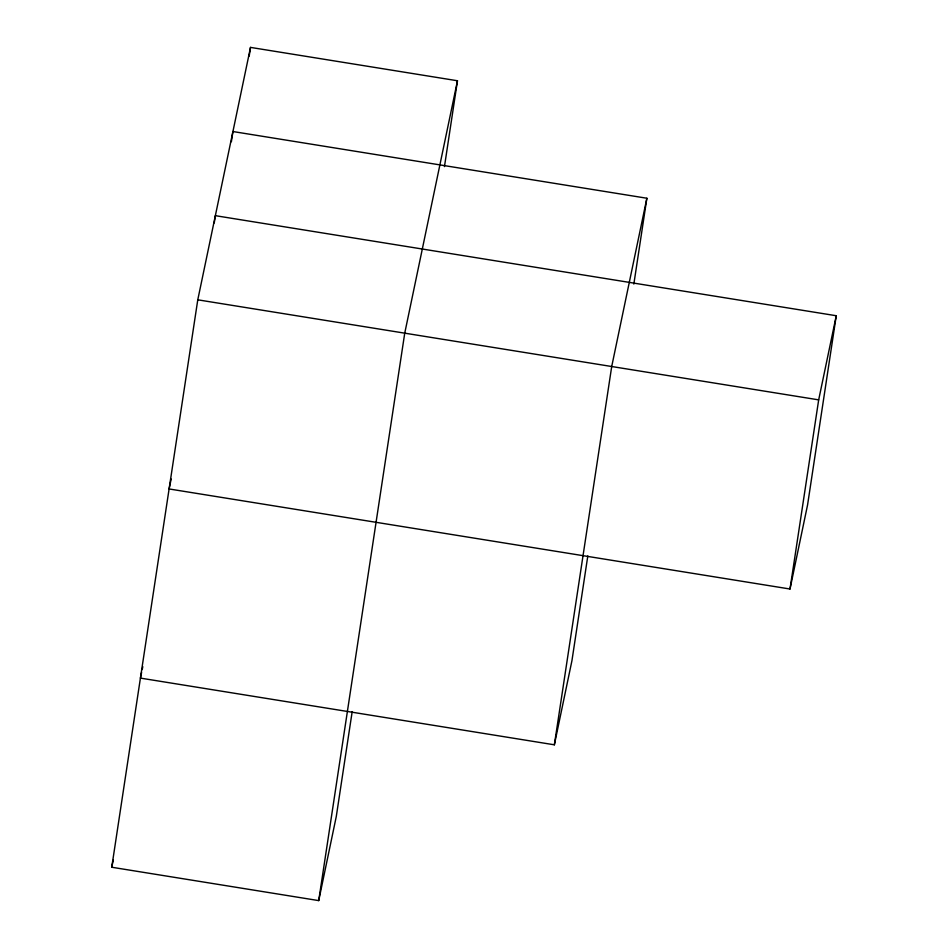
<?xml version="1.0" encoding="UTF-8"?>
<svg xmlns="http://www.w3.org/2000/svg" width="948" height="948" viewBox="0 0 948 948"><rect width="100%" height="100%" fill="white"/><g stroke="black" fill="none" stroke-linecap="round" stroke-linejoin="round"><path stroke-width="1.42" d="M352.17 711.711L336.291 816.465L318.718 900.6L111.746 867.242L197.777 299.817L250.509 47.4L457.469 80.758L444.458 166.599M214.248 222.946L215.35 215.67L836.255 315.731L807.577 504.881L790.004 589.016L169.1 488.955L171.185 478.977M231.383 141.726L232.924 131.535L646.868 198.239L633.845 284.08M249.182 56.133L250.509 47.4M318.718 900.6L404.737 333.163L457.469 80.758M141.608 672.393L140.423 678.104L554.355 744.808L611.709 366.521L646.868 198.239M587.819 555.919L571.94 660.673L554.355 744.808M790.004 589.016L818.681 399.866L836.255 315.731M142.212 669.549L142.804 666.693M111.746 867.242L113.239 860.12M197.777 299.817L818.681 399.866"/></g></svg>
